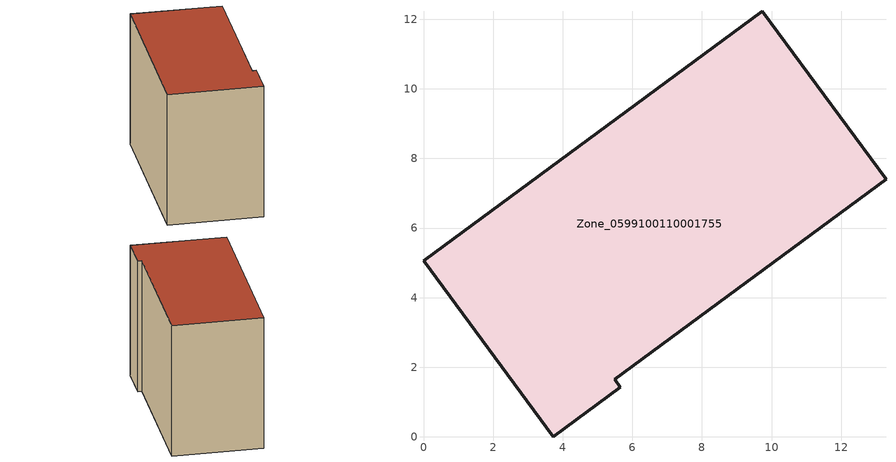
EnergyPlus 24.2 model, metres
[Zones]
Zone_0599100110001755
 floor ground (C_G): 0,5.06 9.72,12.23 13.29,7.4 5.49,1.65 5.65,1.43 3.73,0 z0.53
 wall outside (C_F): 3.73,0 5.65,1.43 5.49,1.65 13.29,7.4 9.72,12.23 0,5.06 3.73,0 z0.53:9.75
 roof outside (C_R): 9.72,12.23 0,5.06 3.73,0 5.65,1.43 5.49,1.65 13.29,7.4 z9.75
[BUILDING]
Pand.0599100110001755: North Axis=0; Terrain=City; Loads Convergence Tolerance Value=0.04; Temperature Convergence Tolerance Value=0.4; Solar Distribution=FullExterior; Maximum Number of Warmup Days=25; Minimum Number of Warmup Days=1
[Site:Location]
Rotterdam.The.Hague.AP_ZH_NLD Design_Conditions: Latitude=51.96; Longitude=4.45; Time Zone=1; Elevation=-4.5
[SITE:GROUNDTEMPERATURE:BUILDINGSURFACE]
18, 18, 18, 18, 18, 18, 18, 18, 18, 18, 18, 18
[MATERIAL] Thermal Absorptance=0.9; Solar Absorptance=0.7; Visible Absorptance=0.7
Name | Roughness | Thickness | Conductivity | Density | Specific Heat
G.TI.2015-2018 | MediumSmooth | 0.15 | 0.0428571 | 540 | 1210
F.TI.2015-2018 | Rough | 0.3 | 0.0666667 | 1920 | 840
R.TI.2015-2018 | MediumRough | 0.2 | 0.0333333 | 1500 | 1000
[CONSTRUCTION]
C_G: G.TI.2015-2018
C_F: F.TI.2015-2018
C_R: R.TI.2015-2018
[ZONE]
Zone_0599100110001755: Type=1; Multiplier=1; Ceiling Height=Autocalculate; Volume=Autocalculate; Floor Area=autocalculate; Part of Total Floor Area=Yes
[ZONEINFILTRATION:DESIGNFLOWRATE]
Infil_Zone_0599100110001755: Zone or ZoneList or Space or SpaceList=Zone_0599100110001755; Schedule=AlwaysOn; Design Flow Rate Calculation Method=Flow/Area; Flow Rate per Floor Area=0.0015; Constant Term Coefficient=1; Temperature Term Coefficient=0; Velocity Term Coefficient=0; Velocity Squared Term Coefficient=0
[HVACTEMPLATE:ZONE:IDEALLOADSAIRSYSTEM]
Zone_0599100110001755: Maximum Heating Supply Air Temperature=50; Minimum Cooling Supply Air Temperature=13; Maximum Heating Supply Air Humidity Ratio=0.0156; Minimum Cooling Supply Air Humidity Ratio=0.0077; Heating Limit=NoLimit; Cooling Limit=NoLimit; Dehumidification Control Type=ConstantSensibleHeatRatio; Cooling Sensible Heat Ratio=0.7; Dehumidification Setpoint=60; Humidification Control Type=None; Humidification Setpoint=30; Outdoor Air Method=None; Outdoor Air Flow Rate per Person=0.00944; Outdoor Air Flow Rate per Zone Floor Area=0; Outdoor Air Flow Rate per Zone=0; Demand Controlled Ventilation Type=None; Outdoor Air Economizer Type=NoEconomizer; Heat Recovery Type=None; Sensible Heat Recovery Effectiveness=0.7; Latent Heat Recovery Effectiveness=0.65
[ZONECONTROL:THERMOSTAT]
ThermostatControl_Zone_0599100110001755: Zone or ZoneList=Zone_0599100110001755; Control Type Schedule=DualSetpointControlType; Control 1=Thermostat_Zone_0599100110001755; Temperature Difference Between Cutout And Setpoint=0
[THERMOSTATSETPOINT:DUALSETPOINT]
Thermostat_Zone_0599100110001755: Heating Setpoint Temperature Schedule=HeatingSetpoint_Zone_0599100110001755; Cooling Setpoint Temperature Schedule=CoolingSetpoint_Zone_0599100110001755
[SCHEDULE:COMPACT]
HeatingSetpoint_Zone_0599100110001755: Through: 12/31, For: AllDays, Until: 24:00, 21
CoolingSetpoint_Zone_0599100110001755: Through: 12/31, For: AllDays, Until: 24:00, 24
DualSetpointControlType: Through: 12/31, For: AllDays, Until: 24:00, 4
AlwaysOn: Through: 12/31, For: AllDays, Until: 24:00, 1
